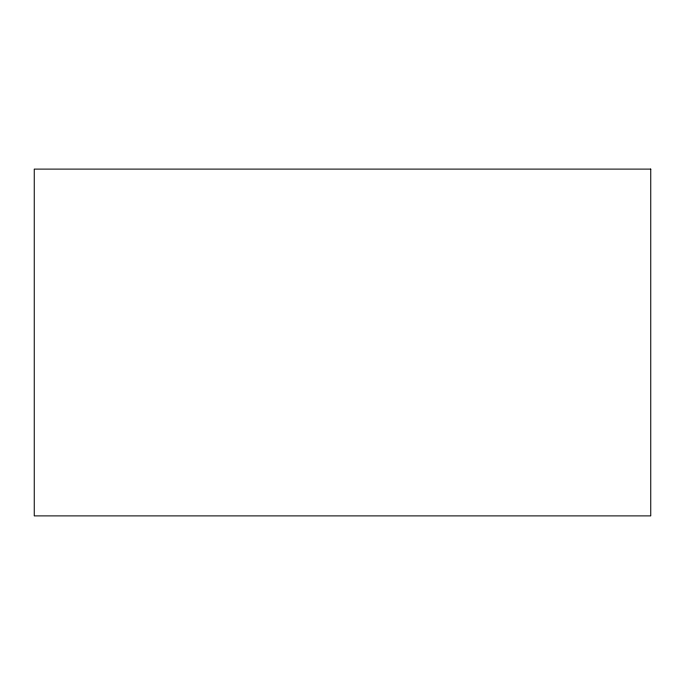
<?xml version="1.0" encoding="UTF-8"?>
<svg xmlns="http://www.w3.org/2000/svg" width="685" height="685" viewBox="0 0 685 685"><rect width="100%" height="100%" fill="white"/><g stroke="black" fill="none" stroke-linecap="round" stroke-linejoin="round"><path stroke-width="1.03" d="M650.75 169.109L34.25 169.109L34.25 515.891L650.75 515.891L650.75 169.109"/></g></svg>
